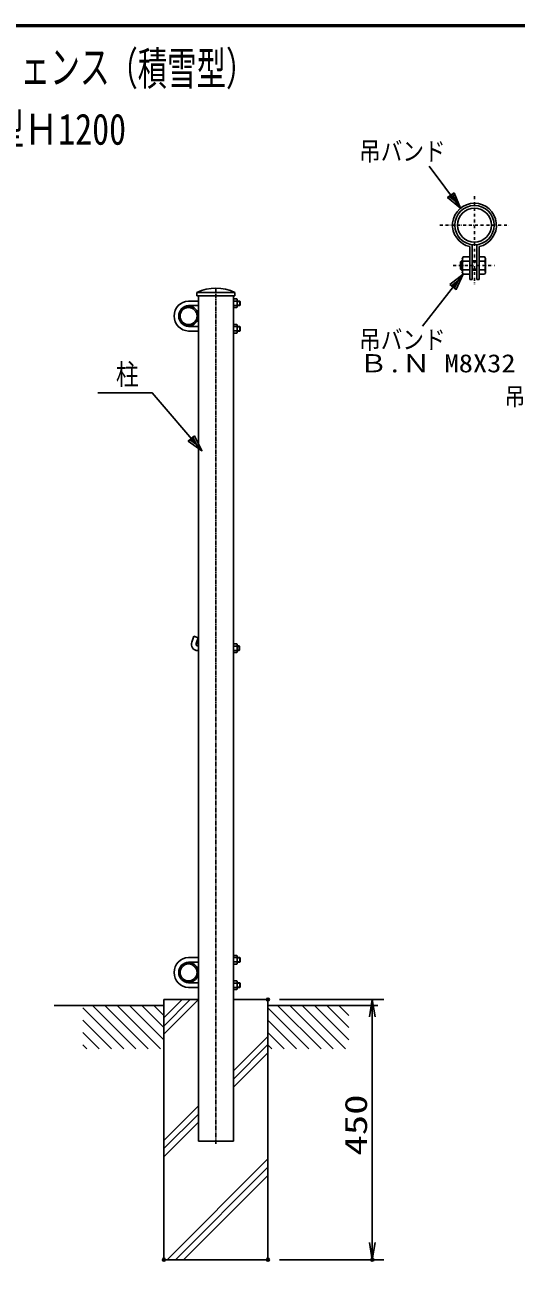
# Model space of a CAD drawing. Units: millimetres, scale not verified. Extents: x -2950 to 2950, y -2100 to 2100.
# Drawn here: x 102 to 952, y -198 to 1950 of the extents above; entities that cross this region are included whole.
import ezdxf
from ezdxf.enums import TextEntityAlignment as Align

# ---------------------------------------------------------------- set-up
doc = ezdxf.new("R2010")
doc.units = ezdxf.units.MM
doc.header["$LTSCALE"] = 10
doc.header["$PDMODE"] = 32
doc.header["$PDSIZE"] = 5
doc.linetypes.add('USER1', pattern=[1.125, 0.75, -0.125, 0.125, -0.125])
doc.linetypes.add('USER3', pattern=[1.01, 0.5, -0.25, 0.01, -0.25])
doc.layers.add('0-0_10', color=4, linetype='Continuous')
doc.layers.add('0-5_DEFPOINTS', color=7, linetype='Continuous')
for name, color, linetype, lineweight in [('0-1_1', 7, 'Continuous', 25), ('0-2_0', 7, 'Continuous', 25), ('0-4_EXTCNT-L', 2, 'Continuous', 25), ('0-6_WAKU', 7, 'Continuous', 25)]:
    doc.layers.add(name, color=color, linetype=linetype, lineweight=lineweight)
doc.styles.add('ＭＳ ゴシック', font='')
doc.styles.get('ＭＳ ゴシック').set_extended_font_data('MS Gothic')

# ---------------------------------------------------------------- blocks, each defined once
blk = doc.blocks.new('C0')
at = {"layer": '0-1_1', "color": 4}
blk.add_line((39524.6, 28577.9), (40230, 27872.4), dxfattribs=at)
blk = doc.blocks.new('C1')
at = {"layer": '0-1_1', "color": 4}
blk.add_line((39692.2, 28622.4), (40442.2, 27872.4), dxfattribs=at)
blk = doc.blocks.new('C2')
at = {"layer": '0-1_1', "color": 4}
blk.add_line((39904.3, 28622.4), (40654.3, 27872.4), dxfattribs=at)
blk = doc.blocks.new('C3')
at = {"layer": '0-1_1', "color": 4}
blk.add_line((40116.4, 28622.4), (40866.4, 27872.4), dxfattribs=at)
blk = doc.blocks.new('C4')
at = {"layer": '0-1_1', "color": 4}
blk.add_line((40328.6, 28622.4), (40924.6, 28026.5), dxfattribs=at)
blk = doc.blocks.new('C5')
at = {"layer": '0-1_1', "color": 4}
blk.add_line((40540.7, 28622.4), (40924.6, 28238.6), dxfattribs=at)
blk = doc.blocks.new('C6')
at = {"layer": '0-1_1', "color": 4}
blk.add_line((40752.8, 28622.4), (40924.6, 28450.7), dxfattribs=at)
blk = doc.blocks.new('C7')
at = {"layer": '0-1_1', "color": 4}
blk.add_line((39524.6, 28365.8), (40017.9, 27872.4), dxfattribs=at)
blk = doc.blocks.new('C8')
at = {"layer": '0-1_1', "color": 4}
blk.add_line((39524.6, 28153.7), (39805.8, 27872.4), dxfattribs=at)
blk = doc.blocks.new('C9')
at = {"layer": '0-1_1', "color": 4}
blk.add_line((39524.6, 27941.5), (39593.6, 27872.4), dxfattribs=at)
blk = doc.blocks.new('C10')
at = {"layer": '0-1_1', "color": 4}
blk.add_line((42724.6, 28577.9), (43430, 27872.4), dxfattribs=at)
blk = doc.blocks.new('C11')
at = {"layer": '0-1_1', "color": 4}
blk.add_line((42892.2, 28622.4), (43642.2, 27872.4), dxfattribs=at)
blk = doc.blocks.new('C12')
at = {"layer": '0-1_1', "color": 4}
blk.add_line((43104.3, 28622.4), (43854.3, 27872.4), dxfattribs=at)
blk = doc.blocks.new('C13')
at = {"layer": '0-1_1', "color": 4}
blk.add_line((43316.4, 28622.4), (44066.4, 27872.4), dxfattribs=at)
blk = doc.blocks.new('C14')
at = {"layer": '0-1_1', "color": 4}
blk.add_line((43528.6, 28622.4), (44124.6, 28026.5), dxfattribs=at)
blk = doc.blocks.new('C15')
at = {"layer": '0-1_1', "color": 4}
blk.add_line((43740.7, 28622.4), (44124.6, 28238.6), dxfattribs=at)
blk = doc.blocks.new('C16')
at = {"layer": '0-1_1', "color": 4}
blk.add_line((43952.8, 28622.4), (44124.6, 28450.7), dxfattribs=at)
blk = doc.blocks.new('C17')
at = {"layer": '0-1_1', "color": 4}
blk.add_line((42724.6, 28365.8), (43217.9, 27872.4), dxfattribs=at)
blk = doc.blocks.new('C18')
at = {"layer": '0-1_1', "color": 4}
blk.add_line((42724.6, 28153.7), (43005.8, 27872.4), dxfattribs=at)
blk = doc.blocks.new('C19')
at = {"layer": '0-1_1', "color": 4}
blk.add_line((42724.6, 27941.5), (42793.6, 27872.4), dxfattribs=at)
blk = doc.blocks.new('C72')
at = {"layer": '0-1_1', "color": 4}
blk.add_line((40924.6, 28124.5), (41522.5, 28722.4), dxfattribs=at)
blk = doc.blocks.new('C73')
at = {"layer": '0-1_1', "color": 4}
blk.add_line((40924.6, 28266), (41381, 28722.4), dxfattribs=at)
blk = doc.blocks.new('C74')
at = {"layer": '0-1_1', "color": 4}
blk.add_line((40924.6, 28407.4), (41239.6, 28722.4), dxfattribs=at)
blk = doc.blocks.new('C75')
at = {"layer": '0-1_1', "color": 4}
blk.add_line((41265.1, 24222.4), (42724.6, 25681.9), dxfattribs=at)
blk = doc.blocks.new('C76')
at = {"layer": '0-1_1', "color": 4}
blk.add_line((41123.7, 24222.4), (42724.6, 25823.3), dxfattribs=at)
blk = doc.blocks.new('C77')
at = {"layer": '0-1_1', "color": 4}
blk.add_line((40982.3, 24222.4), (42724.6, 25964.7), dxfattribs=at)
blk = doc.blocks.new('DARROWS')
at = {"layer": '0-2_0', "color": 2}
blk.add_line((0, 0), (-9.991, 0), dxfattribs=at)
blk.add_lwpolyline([(-10, -1.667), (0, 0), (-10, 1.667)], dxfattribs=at)
blk = doc.blocks.new('C109')
at = {"layer": '0-1_1', "color": 4}
blk.add_line((22168.3, 18875.2), (21625.2, 19599.4), dxfattribs=at)
blk.add_lwpolyline([(22056.3, 19141.2), (22168.3, 18875.2), (21944.3, 19057.2)], close=True, dxfattribs=at)
blk.add_lwpolyline([(22028.3, 19120.2), (22084.3, 18987.2), (21972.3, 19078.2)], dxfattribs=at)
blk = doc.blocks.new('C115')
at = {"layer": '0-1_1', "color": 4}
blk.add_line((38624.6, 14842.3), (37922.4, 13942.2), dxfattribs=at)
blk.add_lwpolyline([(38397.2, 14664.6), (38624.6, 14842.3), (38507.6, 14578.4)], close=True, dxfattribs=at)
blk.add_lwpolyline([(38424.8, 14643), (38538.5, 14731.9), (38480, 14600)], dxfattribs=at)

msp = doc.modelspace()

# ---------------------------------------------------------------- linework, layer by layer
at = {"layer": '0-1_1', "color": 4, "linetype": 'USER3'}
for p, q in [((879.79, 1653.4), (879.79, 1501.09)), ((819.79, 1603.4), (939.79, 1603.4)), ((842.91, 1533.4), (914.51, 1533.4))]:
    msp.add_line(p, q, dxfattribs=at)
at = {"layer": '0-1_1'}
for p, q in [((875.79, 1569.63), (875.79, 1509.4)), ((883.79, 1569.63), (883.79, 1509.4)), ((871.79, 1518.4), (871.79, 1548.4)), ((887.79, 1566.25), (887.79, 1509.4)), ((855.79, 1539.8), (855.79, 1527)), ((858.79, 1541.4), (857.39, 1541.4)), ((871.79, 1540.89), (859.94, 1540.89)), ((871.79, 1525.9), (859.94, 1525.9)), ((883.79, 1541.4), (875.79, 1541.4)), ((875.79, 1525.4), (883.79, 1525.4)), ((883.79, 1541.4), (883.79, 1525.4)), ((887.79, 1540.9), (897.58, 1540.9)), ((897.58, 1525.9), (887.79, 1525.9)), ((898.79, 1545.74), (898.79, 1521.06)), ((858.79, 1520.9), (859.94, 1518.4)), ((859.94, 1518.4), (871.79, 1518.4)), ((887.79, 1509.4), (883.79, 1509.4)), ((897.25, 1518.4), (887.79, 1518.4)), ((898.79, 1521.06), (897.25, 1518.4)), ((399.58, 1487.08), (465.58, 1487.08)), ((399.58, 1487.08), (399.58, 1481.08)), ((465.58, 1487.08), (465.58, 1481.08)), ((402.24, 1472.08), (385.24, 1472.08)), ((402.24, 1464.08), (385.24, 1464.08)), ((399.58, 1481.08), (465.58, 1481.08)), ((468.76, 1475.58), (462.84, 1475.58)), ((462.84, 1471.83), (468.76, 1471.83)), ((462.84, 1464.34), (468.76, 1464.34)), ((469.34, 1474.33), (468.76, 1475.58)), ((469.34, 1472.08), (473.74, 1472.08)), ((469.34, 1464.08), (473.74, 1464.08)), ((473.74, 1472.08), (473.74, 1464.08)), ((473.74, 1472.08), (474.34, 1471.48)), ((474.34, 1464.68), (473.74, 1464.08)), ((474.34, 1471.48), (474.34, 1464.68)), ((402.24, 1428.08), (385.24, 1428.08)), ((402.24, 1420.08), (385.24, 1420.08)), ((468.76, 1431.58), (462.84, 1431.58)), ((462.84, 1427.83), (468.76, 1427.83)), ((462.84, 1420.34), (468.76, 1420.34)), ((469.34, 1430.33), (468.76, 1431.58)), ((469.34, 1428.08), (473.74, 1428.08)), ((469.34, 1420.08), (473.74, 1420.08)), ((473.74, 1428.08), (473.74, 1420.08)), ((473.74, 1428.08), (474.34, 1427.48)), ((473.74, 1420.08), (474.34, 1420.68)), ((474.34, 1427.48), (474.34, 1420.68)), ((390.82, 881.85), (394.56, 892.13)), ((394.56, 892.13), (402.08, 889.39)), ((398.33, 879.11), (402.08, 889.39)), ((401.15, 875.08), (402.28, 875.08)), ((401.15, 867.08), (402.28, 867.08)), ((468.72, 878.58), (462.8, 878.58)), ((462.8, 874.83), (468.72, 874.83)), ((462.8, 867.34), (468.72, 867.34)), ((469.3, 877.33), (468.72, 878.58)), ((472.7, 875.08), (469.3, 875.08)), ((472.7, 867.08), (469.3, 867.08)), ((473.3, 874.48), (472.7, 875.08)), ((472.7, 875.08), (472.7, 867.08)), ((473.3, 867.68), (472.7, 867.08)), ((473.3, 874.48), (473.3, 867.68)), ((402.24, 336.08), (385.24, 336.08)), ((402.24, 328.08), (385.24, 328.08)), ((468.76, 339.58), (462.84, 339.58)), ((462.84, 335.83), (468.76, 335.83)), ((462.84, 328.34), (468.76, 328.34)), ((469.34, 338.33), (468.76, 339.58)), ((469.34, 336.08), (473.74, 336.08)), ((469.34, 328.08), (473.74, 328.08)), ((473.74, 336.08), (473.74, 328.08)), ((473.74, 336.08), (474.34, 335.48)), ((474.34, 328.68), (473.74, 328.08)), ((474.34, 335.48), (474.34, 328.68)), ((402.24, 292.08), (385.24, 292.08)), ((402.24, 284.08), (385.24, 284.08)), ((468.76, 295.58), (462.84, 295.58)), ((462.84, 291.83), (468.76, 291.83)), ((462.84, 284.34), (468.76, 284.34)), ((469.34, 294.33), (468.76, 295.58)), ((469.34, 292.08), (473.74, 292.08)), ((469.34, 284.08), (473.74, 284.08)), ((473.74, 292.08), (473.74, 284.08)), ((473.74, 292.08), (474.34, 291.48)), ((473.74, 284.08), (474.34, 284.68)), ((474.34, 291.48), (474.34, 284.68)), ((342.58, 263.08), (402.28, 263.08)), ((462.88, 263.08), (522.58, 263.08)), ((522.58, 263.08), (522.58, -186.92)), ((342.58, 253.08), (152.58, 253.08)), ((712.58, 253.08), (522.58, 253.08)), ((402.28, 18.08), (462.88, 18.08))]:
    msp.add_line(p, q, dxfattribs=at)
at = {"layer": '0-1_1', "color": 4}
for p, q in [((855.79, 1539.8), (858.79, 1539.8)), ((858.79, 1527), (855.79, 1527)), ((875.79, 1539.8), (883.79, 1539.8)), ((883.79, 1527), (875.79, 1527)), ((469.34, 1471.48), (474.34, 1471.48)), ((469.34, 1464.68), (474.34, 1464.68)), ((469.34, 1427.48), (474.34, 1427.48)), ((469.34, 1420.68), (474.34, 1420.68)), ((473.3, 874.48), (469.3, 874.48)), ((473.3, 867.68), (469.3, 867.68)), ((469.34, 335.48), (474.34, 335.48)), ((469.34, 328.68), (474.34, 328.68)), ((469.34, 291.48), (474.34, 291.48)), ((469.34, 284.68), (474.34, 284.68)), ((462.88, 139.74), (522.58, 199.44)), ((462.88, 125.6), (522.58, 185.3)), ((462.88, 111.46), (522.58, 171.16)), ((342.58, 19.44), (402.28, 79.14)), ((342.58, 5.3), (402.28, 65)), ((342.58, -8.84), (402.28, 50.86))]:
    msp.add_line(p, q, dxfattribs=at)
at = {"layer": '0-1_1', "color": 4, "linetype": 'USER1'}
msp.add_line((432.58, 1495.08), (432.58, 13.08), dxfattribs=at)
at = {"layer": '0-1_1'}
for points in [[(858.79, 1520.9), (858.79, 1545.9), (859.94, 1548.4), (871.79, 1548.4)], [(871.79, 1566.25), (871.79, 1509.4), (875.79, 1509.4)], [(887.79, 1548.4), (897.25, 1548.4), (898.79, 1545.74)], [(857.39, 1525.4), (857.39, 1541.4), (855.79, 1539.8)], [(855.79, 1527), (857.39, 1525.4), (858.79, 1525.4)], [(402.28, 1481.08), (402.28, 263.08), (402.28, 18.08)], [(469.34, 1474.33), (469.34, 1461.83), (468.76, 1460.58), (462.84, 1460.58)], [(462.88, 1481.08), (462.88, 263.08), (462.88, 18.08)], [(469.34, 1430.33), (469.34, 1417.83), (468.76, 1416.58), (462.84, 1416.58)], [(469.3, 877.33), (469.3, 864.83), (468.72, 863.58), (462.8, 863.58)], [(469.34, 338.33), (469.34, 325.83), (468.76, 324.58), (462.84, 324.58)], [(469.34, 294.33), (469.34, 281.83), (468.76, 280.58), (462.84, 280.58)], [(342.58, 263.08), (342.58, -186.92), (522.58, -186.92)]]:
    msp.add_lwpolyline(points, dxfattribs=at)
at = {"layer": '0-1_1', "color": 4}
for points in [[(408.28, 1213.05), (322.58, 1313.08), (228.08, 1313.08)], [(392.72, 1236.59), (399.17, 1223.68), (387.4, 1232.04)]]:
    msp.add_lwpolyline(points, dxfattribs=at)
msp.add_lwpolyline([(395.37, 1238.87), (408.28, 1213.05), (384.74, 1229.76)], close=True, dxfattribs=at)
at = {"layer": '0-1_1'}
for centre, radius in [((879.79, 1603.4), 34), ((879.79, 1603.4), 29.4), ((385.24, 1446.08), 17), ((385.24, 1446.08), 14.7), ((400.28, 878.08), 2), ((385.24, 310.08), 17), ((385.24, 310.08), 14.7)]:
    msp.add_circle(centre, radius, dxfattribs=at)
for centre, radius, start, end in [((879.79, 1603.4), 38, 282.15329, 257.84705), ((870.21, 1545.9), 11.43, 179.99992, 205.98035), ((883.68, 1533.4), 24.9, 162.48149, 197.51962), ((870.21, 1520.9), 11.43, 154.02034, 179.99992), ((875.02, 1549.07), 24, 340.09109, 352.02023), ((874.79, 1533.4), 24, 341.79004, 18.20996), ((875.02, 1517.72), 24, 7.97977, 19.9089), ((386.24, 1446.08), 26, 92.20422, 267.79578), ((386.24, 1446.08), 18, 93.18472, 266.81528), ((463.62, 1474.33), 5.71, 334.0202, 0), ((456.89, 1468.08), 12.45, 342.48083, 17.5195), ((463.62, 1461.83), 5.71, 0, 25.97979), ((463.62, 1430.33), 5.71, 334.0202, 0), ((456.89, 1424.08), 12.45, 342.48083, 17.5195), ((463.62, 1417.83), 5.71, 0, 25.97979), ((401.15, 878.08), 11, 160.00017, 270), ((401.15, 878.08), 3, 160.00017, 270), ((463.58, 877.33), 5.71, 334.0199, 0), ((456.85, 871.08), 12.45, 342.48373, 17.51709), ((463.58, 864.83), 5.71, 0, 25.9799), ((386.24, 310.08), 26, 92.20422, 267.79578), ((386.24, 310.08), 18, 93.18472, 266.81528), ((463.62, 338.33), 5.71, 334.0202, 0), ((456.89, 332.08), 12.45, 342.48083, 17.5195), ((463.62, 325.83), 5.71, 0, 25.97979), ((463.62, 294.33), 5.71, 334.0202, 0), ((456.89, 288.08), 12.45, 342.48083, 17.5195), ((463.62, 281.83), 5.71, 0, 25.97979)]:
    msp.add_arc(centre, radius, start, end, dxfattribs=at)
at = {"layer": '0-4_EXTCNT-L', "color": 1}
for p, q in [((542.58, 263.08), (723.12, 263.08)), ((542.58, -186.92), (723.12, -186.92))]:
    msp.add_line(p, q, dxfattribs=at)
at = {"layer": '0-4_EXTCNT-L'}
msp.add_line((703.12, 233.08), (703.12, -156.92), dxfattribs=at)
at = {"layer": '0-4_EXTCNT-L', "color": 4}
msp.add_arc((432.58, 1414.61), 79.63, 65.51816, 114.48184, dxfattribs=at)
at = {"layer": '0-5_DEFPOINTS'}
for p in [(522.58, 263.08), (342.58, -186.92), (522.58, -186.92), (703.12, -186.92)]:
    msp.add_point(p, dxfattribs=at)
at = {"layer": '0-6_WAKU'}
msp.add_line((-2698.72, 1948.7), (2798.61, 1948.7), dxfattribs=at)
msp.add_lwpolyline([(-2700.06, 1950.03), (2799.94, 1950.03), (2799.94, -1949.97), (-2700.06, -1949.97)], close=True, dxfattribs=at)
msp.add_lwpolyline([(-2697.39, -1947.3), (-2697.39, 1947.36), (2797.28, 1947.36)], dxfattribs=at)

# ---------------------------------------------------------------- block references
at = {"layer": '0-2_0', "xscale": 0.1, "yscale": 0.1}
for name, p in [('C109', (-1361.04, -254.66)), ('C115', (-3002.52, 34.17)), ('C72', (-3749.88, -2609.16)), ('C73', (-3749.88, -2609.16)), ('C74', (-3749.88, -2609.16)), ('C0', (-3749.88, -2609.16)), ('C1', (-3749.88, -2609.16)), ('C2', (-3749.88, -2609.16)), ('C3', (-3749.88, -2609.16)), ('C4', (-3749.88, -2609.16)), ('C5', (-3749.88, -2609.16)), ('C6', (-3749.88, -2609.16)), ('C10', (-3749.88, -2609.16)), ('C11', (-3749.88, -2609.16)), ('C12', (-3749.88, -2609.16)), ('C13', (-3749.88, -2609.16)), ('C14', (-3749.88, -2609.16)), ('C15', (-3749.88, -2609.16)), ('C16', (-3749.88, -2609.16)), ('C7', (-3749.88, -2609.16)), ('C17', (-3749.88, -2609.16)), ('C8', (-3749.88, -2609.16)), ('C18', (-3749.88, -2609.16)), ('C9', (-3749.88, -2609.16)), ('C19', (-3749.88, -2609.16)), ('C77', (-3749.88, -2609.16)), ('C76', (-3749.88, -2609.16)), ('C75', (-3749.88, -2609.16))]:
    msp.add_blockref(name, p, dxfattribs=at)
at = {"layer": '0-4_EXTCNT-L', "xscale": 3, "yscale": 3}
for p, rotation in [((703.12, 263.08), 90), ((703.12, -186.92), 270)]:
    msp.add_blockref('DARROWS', p, dxfattribs=dict(at, rotation=rotation))

# ---------------------------------------------------------------- texts
at = {"layer": '0-0_10', "style": 'ＭＳ ゴシック'}
for s, height, width, p in [('丸パイプフェンス', 58.14, 0.65, (-163.42, 1830.56)), ('（積雪型）', 57.33, 0.65, (246.67, 1828.61)), ('ＰK－１型Ｈ1200', 53.88, 0.8, (-163.42, 1726.39))]:
    msp.add_text(s, height=height, dxfattribs=dict(at, width=width)).set_placement(p, align=Align.BOTTOM_LEFT)
at = {"layer": '0-1_1', "color": 4, "style": 'ＭＳ ゴシック'}
for s, height, width, p in [('吊バンド', 32.21, 0.85, (680.4, 1705.44)), ('吊バンド', 32.21, 0.85, (680.4, 1379.41)), ('Ｂ.Ｎ M8X32', 31.4, 1.15, (680.4, 1339.21)), ('柱', 36.08, 0.8, (259.58, 1316.14)), ('吊バンド', 30.65, 0.85, (931.97, 1282.01))]:
    msp.add_text(s, height=height, dxfattribs=dict(at, width=width)).set_placement(p, align=Align.BOTTOM_LEFT)
at = {"layer": '0-4_EXTCNT-L', "color": 3, "style": 'ＭＳ ゴシック', "width": 1.35}
msp.add_text('450', height=38.49, rotation=90, dxfattribs=at).set_placement((705.52, -6.92), align=Align.BOTTOM_LEFT)

doc.saveas('drawing.dxf')
